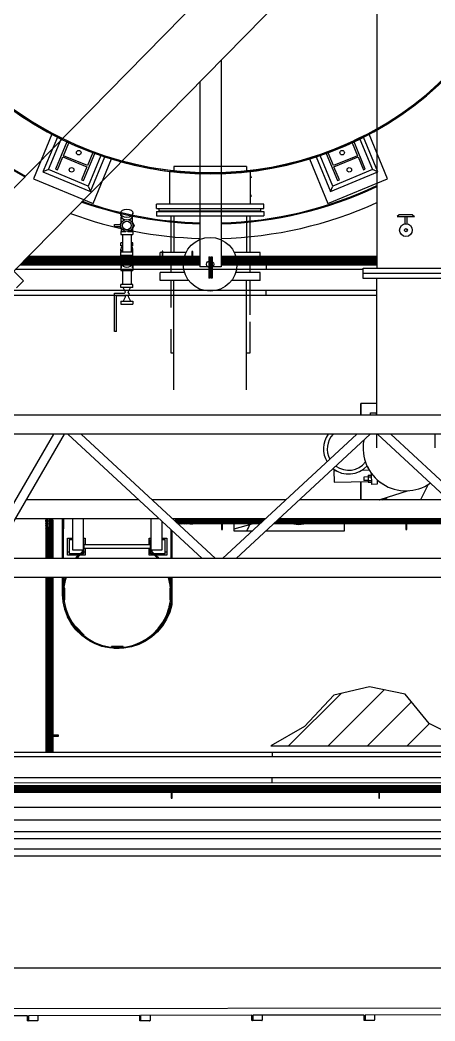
# Model space of a CAD drawing. Header units: metres. Extents: x 0 to 63075, y 0 to 44550.
# Drawn here: x 55919 to 56354, y 36321 to 37370 of the extents above; entities that cross this region are included whole.
import ezdxf

# ---------------------------------------------------------------- set-up
doc = ezdxf.new("R2010")
doc.units = ezdxf.units.M
doc.header["$LTSCALE"] = 75
for name, color, linetype in [('GSB', 7, 'Continuous'), ('ML6', 1, 'Continuous'), ('SL1', 8, 'Continuous')]:
    doc.layers.add(name, color=color, linetype=linetype)

# ---------------------------------------------------------------- blocks, each defined once
blk = doc.blocks.new('A$C6bae614f')
at = {"layer": 'SL1'}
h = blk.add_hatch(dxfattribs=at)
h.set_pattern_fill('_USER', color=256, scale=195, angle=44.99813, style=0, pattern_type=0)
h.set_pattern_definition([(44.99813, (326091.56, -18363.04), (-137.8813, 137.89033), [])])
h.paths.add_polyline_path([(388289.7, 18603.7), (389709.4, 18603.6), (389394.3, 18760.8), (389228.2, 18964.7), (388978.3, 19015.9), (388729.5, 18957.9), (388526.6, 18739.7)])
for p, q in [((389029.8, 24866), (389029.7, 21936.1)), ((388279.3, 24309.1), (386207.6, 22200.7)), ((388569.2, 24024.2), (386497.5, 21915.8)), ((387943.2, 23387.1), (387943.2, 21946.8)), ((387796.2, 23237.5), (387796.2, 21946.9)), ((386663.4, 22931), (386663.4, 22937)), ((386675.9, 22929.6), (386675.9, 22923.6)), ((389063.4, 22923.5), (389063.4, 22929.5)), ((389075.9, 22937), (389075.9, 22930.9)), ((386763.6, 22871.4), (386635.1, 22561.2)), ((386801.6, 22851.6), (386701.3, 22609.4)), ((389038, 22609.4), (388937.7, 22851.5)), ((389104.3, 22561.1), (388975.8, 22871.3)), ((386739.5, 22625.2), (386827.8, 22838.5)), ((386868.1, 22818.2), (386789.7, 22628.8)), ((386843.7, 22722.3), (386881.2, 22812.8)), ((386881.2, 22812.8), (386868.1, 22818.2)), ((388871.3, 22818.1), (388858.1, 22812.7)), ((388858.1, 22812.7), (388895.6, 22722.2)), ((388949.7, 22628.7), (388871.3, 22818.1)), ((388911.6, 22838.4), (388999.9, 22625.2)), ((386802.8, 22623.4), (386840.3, 22713.9)), ((386840.3, 22713.9), (387008, 22644.4)), ((387011.5, 22652.8), (386843.7, 22722.3)), ((386983.7, 22548.4), (387062.1, 22737.8)), ((387049, 22743.3), (387011.5, 22652.8)), ((387104.8, 22723.3), (387016.6, 22510.4)), ((387032.4, 22472.3), (387132.6, 22714)), ((387062.1, 22737.8), (387049, 22743.3)), ((388606.8, 22713.9), (388706.9, 22472.2)), ((388722.7, 22510.4), (388634.5, 22723.3)), ((388690.4, 22743.2), (388677.2, 22737.8)), ((388677.2, 22737.8), (388755.7, 22548.4)), ((388727.8, 22652.7), (388690.4, 22743.2)), ((388895.6, 22722.2), (388727.8, 22652.7)), ((388731.3, 22644.3), (388899.1, 22713.8)), ((388899.1, 22713.8), (388936.6, 22623.3)), ((387008, 22644.4), (386970.5, 22553.9)), ((387050.8, 22389), (387179.3, 22699.2)), ((387463.4, 22633.2), (387463.4, 22639.2)), ((387475.9, 22637), (387475.9, 22631)), ((387613.2, 22646.5), (387613.2, 22617.8)), ((388121.2, 22646.5), (387613.2, 22646.5)), ((388121.2, 22646.5), (388121.2, 22617.3)), ((388263.4, 22631), (388263.4, 22637)), ((388275.9, 22639.2), (388275.9, 22633.1)), ((388560.1, 22699.1), (388688.5, 22388.9)), ((388768.8, 22553.8), (388731.3, 22644.3)), ((386739.5, 22625.2), (386701.3, 22609.4)), ((386701.3, 22609.4), (387032.4, 22472.3)), ((387016.6, 22510.4), (386739.5, 22625.2)), ((386789.7, 22628.8), (386802.8, 22623.4)), ((387584.5, 22566.9), (387586.2, 22570.9)), ((387586.2, 22383.8), (387586.2, 22612.4)), ((387594.4, 22611.5), (387595.7, 22611.3)), ((387594.5, 22611.4), (387594.5, 22611.9)), ((387594.5, 22611.4), (387594.5, 22611.9)), ((387610.3, 22610.1), (387610.3, 22618.2)), ((387613.2, 22609.8), (387613.2, 22609.3)), ((388124.2, 22609.6), (388124.2, 22617.6)), ((388139.9, 22611.4), (388138.8, 22611.3)), ((388138.8, 22611.3), (388138.8, 22611.3)), ((388148.3, 22383.8), (388148.3, 22612.4)), ((388148.3, 22582.6), (388154.5, 22567.5)), ((388706.9, 22472.2), (389038, 22609.4)), ((388999.9, 22625.2), (388722.7, 22510.4)), ((388936.6, 22623.3), (388949.7, 22628.7)), ((389038, 22609.4), (388999.9, 22625.2)), ((386635.1, 22561.2), (387050.8, 22389)), ((386970.5, 22553.9), (386983.7, 22548.4)), ((387016.6, 22510.4), (387032.4, 22472.3)), ((388688.5, 22388.9), (389104.3, 22561.1)), ((388706.9, 22472.2), (388722.7, 22510.4)), ((388755.7, 22548.4), (388768.8, 22553.8)), ((387584.5, 22436.3), (387586.2, 22440.2)), ((388148.3, 22451.9), (388154.5, 22436.9)), ((388241.9, 22383.8), (387492.6, 22383.8)), ((387492.6, 22353.6), (387492.6, 22383.8)), ((387492.6, 22353.6), (388241.9, 22353.6)), ((387594.5, 22352.3), (387594.5, 22353.6)), ((387594.5, 22352.3), (387594.5, 22353.6)), ((387613.2, 22353.6), (387613.2, 22352.3)), ((388121.2, 22353.6), (388121.2, 22352.3)), ((388144.5, 22353.6), (388144.5, 22352.3)), ((388144.5, 22353.6), (388144.5, 22352.3)), ((388241.9, 22353.6), (388241.9, 22383.8)), ((387244.3, 22304.5), (387244.3, 22320.2)), ((387247.5, 22251.4), (387247.5, 22293.2)), ((387325.2, 22251.4), (387325.2, 22293.2)), ((387328.4, 22304.5), (387328.4, 22320.2)), ((387492.6, 22333.4), (388241.9, 22333.4)), ((387492.6, 22333.4), (387492.6, 22303.2)), ((387492.6, 22303.2), (388241.9, 22303.2)), ((388222.2, 22351.8), (387512.3, 22351.8)), ((387512.3, 22336.6), (387512.3, 22351.8)), ((387512.3, 22336.6), (388222.2, 22336.6)), ((387537, 22333.4), (387537, 22336.6)), ((388148.3, 22352.3), (387586.2, 22352.3)), ((387586.2, 22351.8), (387586.2, 22352.3)), ((387594.5, 22046.5), (387594.5, 22303.2)), ((387594.5, 22046.5), (387594.5, 22303.2)), ((387613.2, 22303.2), (387613.2, 22046.5)), ((388121.2, 22303.2), (388121.2, 22046.5)), ((388144.5, 22303.2), (388144.5, 22046.5)), ((388144.5, 22303.2), (388144.5, 22046.5)), ((388148.3, 22351.8), (388148.3, 22352.3)), ((388197.4, 22333.4), (388197.4, 22336.6)), ((388222.2, 22336.6), (388222.2, 22351.8)), ((388241.9, 22333.4), (388241.9, 22303.2)), ((389186, 22308.6), (389173, 22298.6)), ((389173, 22298.6), (389293, 22298.6)), ((389280, 22308.6), (389186, 22308.6)), ((389225.5, 22298.6), (389225.5, 22246.4)), ((389240.5, 22298.6), (389240.5, 22246.4)), ((389280, 22308.6), (389293, 22298.6)), ((386139.7, 22267.4), (386565.4, 21849.1)), ((387199.3, 22227.9), (387199.3, 22242.9)), ((387199.3, 22242.9), (387245, 22242.9)), ((387199.3, 22227.9), (387245, 22227.9)), ((387240.4, 22242.9), (387247.5, 22255.1)), ((387247.5, 22215.6), (387240.4, 22227.9)), ((387247.5, 22219.3), (387247.5, 22194.1)), ((387325.2, 22255.1), (387336.6, 22235.4)), ((387336.6, 22235.4), (387325.2, 22215.6)), ((387325.2, 22219.3), (387325.2, 22194.1)), ((387244.3, 22194.1), (387278.3, 22194.1)), ((387244.3, 22194.1), (387244.3, 22171.9)), ((387244.3, 22171.9), (387328.4, 22171.9)), ((387256.2, 22171.9), (387256.1, 22048.9)), ((387294.3, 22194.1), (387328.4, 22194.1)), ((387316.5, 22171.9), (387316.5, 22048.9)), ((387328.4, 22194.1), (387328.4, 22171.9)), ((387256.2, 22114.4), (387244.3, 22114.4)), ((387244.3, 22092.2), (387244.3, 22114.4)), ((387256.2, 22092.2), (387244.3, 22092.2)), ((387328.3, 22114.4), (387316.5, 22114.4)), ((387328.3, 22092.2), (387316.5, 22092.2)), ((387328.3, 22092.2), (387328.3, 22114.4)), ((387796.2, 22007.5), (386587.7, 22007.6)), ((387796.2, 22012.8), (386592.9, 22012.9)), ((386594.7, 22014.7), (387796.2, 22014.7)), ((387740.7, 22017.7), (386597.7, 22017.8)), ((387740.7, 22019.6), (386599.5, 22019.6)), ((387244.3, 22054.5), (387244.3, 22070.2)), ((387328.3, 22048.9), (387244.3, 22048.9)), ((387244.3, 22026.7), (387244.3, 22048.9)), ((387328.3, 22026.7), (387244.3, 22026.7)), ((387247.4, 21989.4), (387247.4, 22026.7)), ((387325.2, 22026.7), (387325.2, 21989.4)), ((387328.3, 22054.5), (387328.3, 22070.2)), ((387328.3, 22026.7), (387328.3, 22048.9)), ((387698.8, 22046.5), (387518.2, 22046.5)), ((387518.2, 22021.1), (387518.2, 22046.5)), ((387518.2, 22021.1), (387688.6, 22021.1)), ((387538.1, 22055.4), (387531.7, 22055.4)), ((387531.7, 22055.4), (387531.7, 22019.6)), ((387538.1, 22019.6), (387538.1, 22055.4)), ((387594.5, 21907.1), (387594.5, 22021.1)), ((387594.5, 21912), (387594.5, 22021.1)), ((387747, 22053.8), (387740.7, 22053.8)), ((387740.7, 22053.8), (387740.7, 22014.7)), ((387747, 22014.7), (387747, 22053.8)), ((387796.2, 22019.6), (387747, 22019.6)), ((387796.2, 22017.7), (387747, 22017.7)), ((387858.4, 22016.8), (387858.4, 21866.8)), ((387858.4, 22016.8), (387866.4, 22016.8)), ((387866.4, 22016.8), (387866.4, 21866.8)), ((387873, 22016.8), (387873, 21866.8)), ((387873, 22016.8), (387881, 22016.8)), ((387881, 22016.8), (387881, 21866.8)), ((389029.7, 22019.6), (387943.2, 22019.6)), ((389029.7, 22017.7), (387943.2, 22017.7)), ((387943.2, 22014.7), (389029.7, 22014.7)), ((389029.7, 22012.8), (387943.2, 22012.8)), ((389029.7, 22007.5), (387943.2, 22007.5)), ((388216.2, 22046.5), (388035.7, 22046.5)), ((388045.9, 22021.1), (388216.2, 22021.1)), ((388144.5, 22021.1), (388144.5, 21907.1)), ((388144.5, 22021.1), (388144.5, 21907.1)), ((388216.2, 22021.1), (388216.2, 22046.5)), ((386541.7, 21960.8), (387796.2, 21960.8)), ((387796.2, 21965.9), (386546.7, 21965.9)), ((387796.2, 21967.8), (386548.6, 21967.8)), ((387796.2, 21973), (386553.8, 21973.1)), ((387796.2, 21981), (386561.5, 21981)), ((387796.2, 21990.3), (386570.7, 21990.3)), ((387796.2, 21999.6), (386579.9, 21999.7)), ((387199.3, 21977.9), (387199.3, 21992.9)), ((387199.3, 21992.9), (387244.9, 21992.9)), ((387199.3, 21977.9), (387244.9, 21977.9)), ((387244.3, 21968.6), (387247.4, 21968.6)), ((387244.3, 21968.6), (387244.3, 21946.4)), ((387244.3, 21946.4), (387247.4, 21946.4)), ((387244.3, 21944.1), (387252.3, 21944.1)), ((387244.3, 21944.1), (387244.3, 21921.9)), ((387247.4, 21969.3), (387247.4, 21944.1)), ((387320.3, 21944.1), (387328.3, 21944.1)), ((387325.2, 21944.1), (387325.2, 21969.3)), ((387325.2, 21968.6), (387328.3, 21968.6)), ((387325.2, 21946.4), (387328.3, 21946.4)), ((387328.3, 21968.6), (387328.3, 21946.4)), ((387328.3, 21944.1), (387328.3, 21921.9)), ((387858.4, 21946.8), (387796.2, 21946.9)), ((387873, 21946.8), (387866.4, 21946.8)), ((387866.5, 21926.8), (387866.5, 21936.8)), ((387872.8, 21936.8), (387872.8, 21926.8)), ((387943.2, 21946.8), (387881, 21946.8)), ((389029.7, 21999.6), (387943.2, 21999.6)), ((389029.7, 21990.3), (387943.2, 21990.3)), ((389029.7, 21980.9), (387943.2, 21981)), ((389029.7, 21973), (387943.2, 21973)), ((389029.7, 21967.7), (387943.2, 21967.7)), ((389029.7, 21965.9), (387943.2, 21965.9)), ((387943.2, 21960.8), (388258.2, 21960.8)), ((388258.2, 21960.8), (388258.2, 21926.8)), ((388258.2, 21960.8), (389029.7, 21960.8)), ((388934.5, 21866), (388934.5, 21936.1)), ((388934.5, 21936.1), (389531.4, 21936.1)), ((387858.4, 21926.8), (386508.3, 21926.8)), ((387244.3, 21921.9), (387328.3, 21921.9)), ((387256.1, 21921.9), (387256.1, 21824.2)), ((387316.5, 21921.9), (387316.5, 21824.2)), ((387688.6, 21907.1), (387518, 21907.1)), ((387518, 21852.1), (387518, 21907.1)), ((387866.4, 21866.8), (387858.4, 21866.8)), ((387873, 21926.8), (387866.4, 21926.8)), ((387881, 21866.8), (387873, 21866.8)), ((388934.5, 21926.8), (387881, 21926.8)), ((388216.5, 21907.1), (388045.9, 21907.1)), ((388216.5, 21852), (388216.5, 21907.1)), ((389531.4, 21901), (388934.5, 21901)), ((389531.4, 21866), (388934.5, 21866)), ((389029.7, 20910.8), (389029.7, 21866)), ((386516.3, 21799.1), (386565.4, 21849.1)), ((387328.3, 21824.2), (387244.3, 21824.2)), ((387244.3, 21801.9), (387244.3, 21824.2)), ((387328.3, 21801.9), (387244.3, 21801.9)), ((387277.8, 21769.8), (387259.9, 21801.9)), ((387294.8, 21769.8), (387312.7, 21801.9)), ((387328.3, 21801.9), (387328.3, 21824.2)), ((387716.9, 21852.1), (387518, 21852.1)), ((387594.5, 21663.1), (387594.5, 21852.1)), ((387613.2, 21088.9), (387613.2, 21852.1)), ((388216.5, 21852), (388017.6, 21852.1)), ((388121.2, 21088.8), (388121.2, 21852)), ((388144.5, 21852), (388144.5, 21612.1)), ((388144.5, 21852), (388144.5, 21612.1)), ((389029.7, 21746.8), (386336.2, 21746.8)), ((389029.7, 21780.8), (386364.9, 21780.8)), ((387199.3, 21762.2), (387270.6, 21762.2)), ((387199.3, 21494.7), (387199.3, 21762.2)), ((387214.3, 21747.2), (387270.6, 21747.2)), ((387214.3, 21494.7), (387214.3, 21747.2)), ((387277.8, 21739.5), (387259.9, 21707.4)), ((387294.8, 21739.5), (387312.7, 21707.4)), ((388258.2, 21746.8), (388258.2, 21780.8)), ((387244.3, 21707.4), (387328.3, 21707.4)), ((387244.3, 21707.4), (387244.3, 21685.2)), ((387244.3, 21685.2), (387328.3, 21685.2)), ((387328.3, 21707.4), (387328.3, 21685.2)), ((388144.5, 21562.1), (388144.5, 21343.8)), ((388144.5, 21562.1), (388144.5, 21343.8)), ((387214.3, 21494.7), (387199.3, 21494.7)), ((387594.5, 21343.8), (387594.5, 21511.1)), ((387613.2, 21343.8), (387594.5, 21343.8)), ((388144.5, 21343.8), (388121.2, 21343.8)), ((388919.6, 20910.8), (388919.6, 20993.2)), ((388919.6, 20993.2), (388919.6, 20910.8)), ((389029.7, 20993.2), (388919.6, 20993.2)), ((389671, 20910.7), (386352.5, 20910.8)), ((388962.4, 20912.7), (388986.7, 20913.1)), ((388962.4, 20912.7), (388962.4, 20910.8)), ((388986.4, 20928.1), (389025.7, 20928.7)), ((388986.7, 20910.8), (388986.4, 20928.1)), ((389025.7, 20928.7), (389026, 20910.8)), ((389025.9, 20919.2), (389029.7, 20920.5)), ((386774.1, 20777.8), (386320.6, 19996.1)), ((386848, 20777.8), (386342.5, 19906.3)), ((389650.4, 20777.7), (386352.5, 20777.8)), ((387810.7, 19910.8), (386874.3, 20777.8)), ((387904.9, 19910.8), (386968.5, 20777.8)), ((388890.7, 20777.8), (387954.3, 19910.8)), ((388984.9, 20777.8), (388048.5, 19910.8)), ((389029.7, 20682.4), (389029.7, 20777.8)), ((389970.7, 19910.7), (389034.3, 20777.8)), ((389898.7, 20064.6), (389128.5, 20777.8)), ((389436.1, 20777.7), (389436.1, 20682.4)), ((388730.3, 20525.2), (388743.1, 20525.4)), ((388730.3, 20525.2), (388731.6, 20444.2)), ((388927.5, 20528.4), (388976.6, 20529.1)), ((388969.3, 20480.3), (388940.2, 20479.8)), ((388940.2, 20479.8), (388940.6, 20454.8)), ((388969.1, 20492.8), (388993.4, 20493.2)), ((388969.1, 20492.8), (388969.9, 20442.8)), ((388969.3, 20480.3), (388993.6, 20480.7)), ((388994.4, 20428.2), (388993.2, 20504.2)), ((388731.6, 20444.2), (388969.9, 20448)), ((388919.6, 20447.2), (388919.5, 20320.3)), ((388919.6, 20320.3), (388919.6, 20447.2)), ((388969.7, 20455.3), (388940.6, 20454.8)), ((388969.7, 20455.3), (388994, 20455.7)), ((388969.9, 20442.8), (388994.2, 20443.2)), ((389033.7, 20428.8), (388994.4, 20428.2)), ((389033.2, 20460.2), (389033.7, 20428.8)), ((389037.6, 20456.4), (389033.3, 20456.3)), ((389388.6, 20427.4), (389335.7, 20320.3)), ((389405.7, 20433.9), (389392.1, 20429.5)), ((389249.4, 20384), (389052.1, 20321.1)), ((387368.4, 20320.3), (386582.7, 20320.3)), ((388396.6, 20320.3), (387462.6, 20320.3)), ((389528.4, 20320.2), (388490.8, 20320.3)), ((389080.9, 20320.3), (389077, 20322.3)), ((387512.1, 20187.3), (386505.5, 20187.3)), ((386721.7, 20177.3), (386723.6, 20186.7)), ((386721.7, 20174.8), (386723.6, 20183.9)), ((386721.7, 20174.8), (386721.7, 20177.3)), ((386721.7, 20167.4), (386723.6, 20175.8)), ((386721.7, 20174.8), (386721.7, 20167.4)), ((386721.7, 20167.4), (386721.7, 20155.5)), ((386721.7, 20155.5), (386723.6, 20162.8)), ((386721.7, 20155.5), (386721.7, 20139.7)), ((386721.7, 20139.7), (386723.6, 20145.5)), ((386721.7, 20139.7), (386721.7, 20077.3)), ((386721.7, 20120.7), (386723.6, 20124.8)), ((386723.6, 20183.9), (386725.9, 20187.3)), ((386723.6, 20186.7), (386724, 20187.3)), ((386723.6, 20183.9), (386723.6, 20186.7)), ((386723.6, 20183.9), (386723.6, 20175.8)), ((386723.6, 20175.8), (386728.8, 20183)), ((386723.6, 20175.8), (386723.6, 20162.8)), ((386723.6, 20162.8), (386728.8, 20169)), ((386723.6, 20162.8), (386723.6, 20145.5)), ((386723.6, 20145.5), (386728.8, 20150.4)), ((386723.6, 20145.5), (386723.6, 20077.3)), ((386723.6, 20124.8), (386728.8, 20128.2)), ((386728.8, 20187.3), (386728.8, 20183)), ((386728.8, 20183), (386736.1, 20187.3)), ((386728.8, 20183), (386728.8, 20169)), ((386728.8, 20169), (386736.8, 20173.1)), ((386728.8, 20169), (386728.8, 20150.4)), ((386728.8, 20150.4), (386736.8, 20153.7)), ((386728.8, 20150.4), (386728.8, 20128.2)), ((386728.8, 20128.2), (386736.8, 20130.5)), ((386728.8, 20128.2), (386728.8, 20077.3)), ((386736.8, 20173.1), (386736.8, 20187.3)), ((386736.8, 20173.1), (386746.1, 20174.6)), ((386736.8, 20153.7), (386736.8, 20173.1)), ((386736.8, 20153.7), (386746.1, 20154.9)), ((386736.8, 20130.5), (386736.8, 20153.7)), ((386736.8, 20130.5), (386746.1, 20131.3)), ((386736.8, 20130.5), (386736.8, 20077.3)), ((386746.1, 20187.3), (386746.1, 20174.6)), ((386746.1, 20174.6), (386746.1, 20154.9)), ((386746.1, 20174.6), (386755.4, 20173.1)), ((386746.1, 20154.9), (386755.4, 20153.7)), ((386746.1, 20154.9), (386746.1, 20131.3)), ((386746.1, 20131.3), (386755.4, 20130.5)), ((386746.1, 20131.3), (386746.1, 20077.3)), ((386755.4, 20187.3), (386755.4, 20173.1)), ((386755.4, 20173.1), (386763.4, 20169)), ((386755.4, 20173.1), (386755.4, 20153.7)), ((386755.4, 20153.7), (386763.4, 20150.4)), ((386755.4, 20153.7), (386755.4, 20130.5)), ((386755.4, 20130.5), (386755.4, 20077.3)), ((386755.4, 20130.5), (386763.4, 20128.2)), ((386756.1, 20187.3), (386763.4, 20183)), ((386763.4, 20187.3), (386763.4, 20183)), ((386763.4, 20183), (386768.6, 20175.8)), ((386763.4, 20183), (386763.4, 20169)), ((386763.4, 20169), (386763.4, 20150.4)), ((386763.4, 20169), (386768.6, 20162.8)), ((386763.4, 20150.4), (386768.6, 20145.5)), ((386763.4, 20150.4), (386763.4, 20077.3)), ((386763.4, 20128.2), (386768.6, 20124.8)), ((386766.3, 20187.3), (386768.6, 20183.9)), ((386768.2, 20187.3), (386768.6, 20186.7)), ((386768.6, 20183.9), (386768.6, 20186.7)), ((386768.6, 20186.7), (386770.5, 20177.3)), ((386768.6, 20183.9), (386770.5, 20174.8)), ((386768.6, 20183.9), (386768.6, 20175.8)), ((386768.6, 20175.8), (386770.5, 20167.4)), ((386768.6, 20175.8), (386768.6, 20162.8)), ((386768.6, 20162.8), (386768.6, 20145.5)), ((386768.6, 20162.8), (386770.5, 20155.5)), ((386768.6, 20145.5), (386768.6, 20077.3)), ((386768.6, 20145.5), (386770.5, 20139.7)), ((386768.6, 20124.8), (386770.5, 20120.7)), ((386770.5, 20174.8), (386770.5, 20177.3)), ((386770.5, 20174.8), (386770.5, 20167.4)), ((386770.5, 20167.4), (386770.5, 20155.5)), ((386770.5, 20155.5), (386770.5, 20139.7)), ((386770.5, 20139.7), (386770.5, 20077.3)), ((386838.4, 20118.9), (386838.4, 20187.3)), ((386844.7, 20173.1), (386838.4, 20173.1)), ((386838.4, 20146.7), (386844.7, 20146.7)), ((386844.7, 20135.6), (386838.4, 20135.6)), ((386838.4, 20118.9), (386838.4, 20118.9)), ((386844.7, 20118.8), (386838.4, 20118.8)), ((386838.4, 19910.8), (386838.4, 20118.8)), ((386844.7, 20187.3), (386844.7, 20118.9)), ((386844.7, 20118.9), (386844.7, 20118.9)), ((386844.7, 19910.8), (386844.7, 20118.8)), ((386908.6, 19968.8), (386908.6, 20187.3)), ((386984.8, 19968.8), (386984.8, 20187.3)), ((387454.3, 20187.3), (387454.3, 19968.8)), ((387530.5, 20170.2), (387530.5, 19968.8)), ((388252.9, 20187.3), (387606.3, 20187.3)), ((387625, 20186.6), (387623.1, 20177.3)), ((387626.2, 20177.3), (387623.1, 20177.3)), ((387623.1, 20177.3), (387624.5, 20170.4)), ((387625.4, 20187.3), (387625, 20186.6)), ((387628, 20186.6), (387625, 20186.6)), ((387628, 20186.6), (387626.2, 20177.3)), ((387626.2, 20177.3), (387628, 20168)), ((387650.3, 20177.3), (387626.2, 20177.3)), ((387628, 20168), (387627.1, 20168)), ((387628.5, 20187.3), (387628, 20186.6)), ((387628, 20186.6), (387637.1, 20186.6)), ((387637.1, 20168), (387628, 20168)), ((387628, 20168), (387629.4, 20165.9)), ((387637.1, 20186.6), (387635.4, 20177.3)), ((387635.4, 20177.3), (387637.1, 20168)), ((387674.4, 20160), (387635.7, 20160)), ((387637.5, 20187.3), (387637.1, 20186.6)), ((387637.1, 20186.6), (387671.1, 20186.6)), ((387637.1, 20168), (387641.9, 20160)), ((387671.1, 20168), (387637.1, 20168)), ((387662, 20154.8), (387641.4, 20154.8)), ((387641.6, 20154.6), (387650, 20152.9)), ((387641.9, 20160), (387649, 20154.8)), ((387642.3, 20153.9), (387647.5, 20152.9)), ((387650, 20152.9), (387647.5, 20152.9)), ((387649, 20154.8), (387657.4, 20152.9)), ((387657.4, 20152.9), (387650, 20152.9)), ((387651.7, 20186.6), (387650.3, 20177.3)), ((387669.9, 20177.3), (387650.3, 20177.3)), ((387650.3, 20177.3), (387651.7, 20168)), ((387652.1, 20187.3), (387651.7, 20186.6)), ((387651.7, 20168), (387655.8, 20160)), ((387655.8, 20160), (387662, 20154.8)), ((387669.3, 20152.9), (387657.4, 20152.9)), ((387679.3, 20154.8), (387662, 20154.8)), ((387662, 20154.8), (387669.3, 20152.9)), ((387725.3, 20152.9), (387669.3, 20152.9)), ((387671.1, 20186.6), (387669.9, 20177.3)), ((387669.9, 20177.3), (387671.1, 20168)), ((387719.8, 20177.3), (387669.9, 20177.3)), ((387671.4, 20187.3), (387671.1, 20186.6)), ((387671.1, 20186.6), (387694.3, 20186.6)), ((387671.1, 20168), (387674.4, 20160)), ((387694.3, 20168), (387671.1, 20168)), ((387674.4, 20160), (387679.3, 20154.8)), ((387696.6, 20160), (387674.4, 20160)), ((387679.3, 20154.8), (387685.2, 20152.9)), ((387723.2, 20154.8), (387679.3, 20154.8)), ((387694.3, 20186.6), (387693.5, 20177.3)), ((387693.5, 20177.3), (387694.3, 20168)), ((387694.5, 20187.3), (387694.3, 20186.6)), ((387694.3, 20186.6), (387720.2, 20186.6)), ((387720.2, 20168), (387694.3, 20168)), ((387694.3, 20168), (387696.6, 20160)), ((387696.6, 20160), (387700.1, 20154.8)), ((387721.4, 20160), (387696.6, 20160)), ((387700.1, 20154.8), (387704.1, 20152.9)), ((387720.2, 20186.6), (387719.8, 20177.3)), ((387719.8, 20177.3), (387720.2, 20168)), ((387719.8, 20177.3), (387747.5, 20177.3)), ((387720.3, 20187.3), (387720.2, 20186.6)), ((387720.2, 20186.6), (387747.5, 20186.6)), ((387720.2, 20168), (387747.5, 20168)), ((387720.2, 20168), (387721.4, 20160)), ((387721.4, 20160), (387747.5, 20160)), ((387721.4, 20160), (387723.2, 20154.8)), ((387723.2, 20154.8), (387747.5, 20154.8)), ((387723.2, 20154.8), (387725.3, 20152.9)), ((387725.3, 20152.9), (387747.5, 20152.9)), ((387747.5, 20187.3), (387747.5, 20186.6)), ((388252.2, 20186.6), (387747.5, 20186.6)), ((387747.5, 20186.6), (387747.5, 20177.3)), ((387747.5, 20177.3), (387747.5, 20168)), ((388242.1, 20177.3), (387747.5, 20177.3)), ((388232, 20167.9), (387747.5, 20168)), ((387747.5, 20168), (387747.5, 20160)), ((387747.5, 20160), (387747.5, 20154.8)), ((388223.5, 20160), (387747.5, 20160)), ((387747.5, 20154.8), (387747.5, 20152.9)), ((388217.8, 20154.7), (387747.5, 20154.8)), ((388215.8, 20152.9), (387747.5, 20152.9)), ((387947.5, 20152.9), (387947.5, 20113.8)), ((387953.9, 20113.8), (387953.9, 20152.9)), ((388036.1, 20118.5), (388161.4, 20152.9)), ((388036.1, 20101.8), (388036.1, 20152.9)), ((389709.2, 20152.8), (388310, 20152.9)), ((389707.2, 20154.7), (388312, 20154.7)), ((389701.5, 20160), (388317.7, 20160)), ((389692.9, 20167.9), (388326.2, 20167.9)), ((389682.9, 20177.2), (388336.3, 20177.3)), ((389672.8, 20186.6), (388346.4, 20186.6)), ((389672.1, 20187.2), (388347.1, 20187.3)), ((388803.1, 20152.9), (388803.1, 20101.8)), ((389233, 20152.9), (389233, 20113.8)), ((389239.3, 20113.8), (389239.3, 20152.9)), ((386721.7, 20099.6), (386723.6, 20101.7)), ((386721.7, 20077.3), (386721.7, 19910.8)), ((386721.7, 20077.3), (386723.6, 20077.3)), ((386723.6, 20077.3), (386723.5, 19910.8)), ((386723.6, 20101.7), (386728.8, 20103.4)), ((386723.6, 20077.3), (386736.8, 20077.3)), ((386728.8, 20103.4), (386736.8, 20104.6)), ((386728.8, 20077.3), (386728.8, 19910.8)), ((386736.8, 20104.6), (386746.1, 20105)), ((386736.8, 20077.3), (386736.8, 19910.8)), ((386736.8, 20077.3), (386755.4, 20077.3)), ((386746.1, 20105), (386755.4, 20104.6)), ((386746.1, 20077.3), (386746.1, 19910.8)), ((386755.4, 20104.6), (386763.4, 20103.4)), ((386755.4, 20077.3), (386755.4, 19910.8)), ((386755.4, 20077.3), (386763.4, 20077.3)), ((386763.4, 20077.3), (386763.3, 19910.8)), ((386763.4, 20103.4), (386768.6, 20101.7)), ((386763.4, 20077.3), (386768.6, 20077.3)), ((386768.6, 20101.7), (386770.5, 20099.6)), ((386768.6, 20077.3), (386770.5, 20077.3)), ((386768.6, 20077.3), (386768.6, 19910.8)), ((386770.5, 20077.3), (386770.5, 19910.8)), ((386872.8, 19933.8), (386872.8, 20053.8)), ((386872.8, 20053.8), (386908.6, 20053.8)), ((386984.8, 20053.8), (386994.8, 20053.8)), ((386994.8, 20053.8), (386994.8, 20006.5)), ((387442.3, 20006.5), (387442.3, 20053.8)), ((387442.3, 20053.8), (387454.3, 20053.8)), ((387530.5, 20053.8), (387564.3, 20053.8)), ((387564.3, 20053.8), (387564.3, 19933.8)), ((387594.4, 19910.8), (387594.4, 20111.1)), ((387600.7, 20105.3), (387600.7, 19910.8)), ((387947.5, 20113.8), (387953.9, 20113.8)), ((388160.6, 20101.8), (388036.1, 20101.8)), ((388803.1, 20101.8), (388254.8, 20101.8)), ((389233, 20113.8), (389239.3, 20113.8)), ((386882.8, 20043.8), (386908.6, 20043.8)), ((386882.8, 20043.8), (386882.8, 19943.8)), ((386984.8, 20043.8), (386984.8, 19943.8)), ((386984.8, 20043.8), (386984.8, 20043.8)), ((386987.8, 19981.1), (386987.8, 20006.5)), ((387451.3, 20006.5), (386987.8, 20006.5)), ((387451.3, 19981.1), (386987.8, 19981.1)), ((386994.8, 19981.1), (386994.8, 19933.8)), ((387442.3, 19933.8), (387442.3, 19981.1)), ((387451.3, 20006.5), (387451.3, 19981.1)), ((387452.3, 20043.8), (387454.3, 20043.8)), ((387452.3, 19943.8), (387452.3, 20043.8)), ((387530.5, 20043.8), (387554.3, 20043.8)), ((387554.3, 19943.8), (387554.3, 20043.8)), ((390046.1, 19910.7), (386352.5, 19910.8)), ((386882.8, 19955.8), (386872.8, 19955.8)), ((386949.4, 19933.8), (386872.8, 19933.8)), ((386960.1, 19943.8), (386882.8, 19943.8)), ((386984.8, 19968.8), (386908.6, 19968.8)), ((386928.8, 19910.8), (386942.4, 19927.3)), ((386947, 19922.9), (386936.9, 19910.8)), ((386942.4, 19927.3), (386977.6, 19960.2)), ((386981.6, 19955.3), (386947, 19922.9)), ((386994.8, 19933.8), (386958.6, 19933.8)), ((386984.8, 19943.8), (386969.3, 19943.8)), ((386975.3, 19968.8), (386975.3, 19958.1)), ((386975.3, 19949.5), (386975.3, 19943.8)), ((386978.3, 19960.8), (386977.6, 19960.2)), ((386978.3, 19960.8), (386978.3, 19968.8)), ((386984.6, 19957.8), (386981.6, 19955.3)), ((386984.6, 19957.8), (386984.6, 19968.8)), ((386994.8, 19955.8), (386984.8, 19955.8)), ((387452.3, 19955.8), (387442.3, 19955.8)), ((387480, 19933.8), (387442.3, 19933.8)), ((387469.5, 19943.8), (387452.3, 19943.8)), ((387530.5, 19968.8), (387454.3, 19968.8)), ((387454.3, 19957.8), (387454.3, 19968.8)), ((387457.4, 19955.3), (387454.3, 19957.8)), ((387496.6, 19918), (387457.4, 19955.3)), ((387460.6, 19968.8), (387460.6, 19960.8)), ((387461.4, 19960.2), (387460.6, 19960.8)), ((387461.4, 19960.2), (387501.2, 19922.2)), ((387461.9, 19959.7), (387461.9, 19968.8)), ((387461.9, 19943.8), (387461.9, 19951)), ((387554.3, 19943.8), (387478.6, 19943.8)), ((387564.3, 19933.8), (387489.1, 19933.8)), ((387502.2, 19910.8), (387496.6, 19918)), ((387501.2, 19922.2), (387510.2, 19910.8)), ((387564.3, 19955.8), (387554.3, 19955.8)), ((390242, 19777.7), (386352.5, 19777.8)), ((386721.7, 19777.8), (386721.6, 18560.8)), ((386723.5, 19777.8), (386723.5, 18560.8)), ((386728.8, 19777.8), (386728.8, 18560.8)), ((386736.7, 19777.8), (386736.7, 18560.8)), ((386746.1, 19777.8), (386746, 18560.8)), ((386755.4, 19777.8), (386755.4, 18560.8)), ((386763.3, 19777.8), (386763.3, 18560.8)), ((386768.6, 19777.8), (386768.6, 18560.8)), ((386770.5, 19777.8), (386770.4, 18560.8)), ((386838.3, 19663.6), (386838.3, 19777.8)), ((386844.6, 19663.8), (386844.6, 19777.8)), ((386850.4, 19760.2), (386856.1, 19777.8)), ((386862.7, 19777.8), (386856.5, 19758.6)), ((387589.4, 19725.7), (387577, 19777.8)), ((387583.5, 19777.8), (387594.3, 19732.1)), ((387594.3, 19663.8), (387594.3, 19777.8)), ((387600.6, 19777.8), (387600.6, 19663.8)), ((386844.6, 19730.2), (386850.4, 19760.2)), ((386847.6, 19712.1), (386844.6, 19665)), ((386856.5, 19758.6), (386847.6, 19712.1)), ((386847.9, 19703.8), (386847.9, 19623.8)), ((386854.2, 19703.8), (386847.9, 19703.8)), ((386854.2, 19623.8), (386854.2, 19703.8)), ((387585.2, 19703.8), (387585.1, 19623.8)), ((387591.5, 19703.8), (387585.2, 19703.8)), ((387591.4, 19703.8), (387589.4, 19725.7)), ((387591.4, 19623.8), (387591.5, 19703.8)), ((387594.3, 19671.9), (387591.5, 19703.1)), ((386838.3, 19664.8), (386838.3, 19665)), ((386838.3, 19663.8), (386838.3, 19664.8)), ((386842.2, 19609.6), (386838.3, 19663.8)), ((386838.3, 19662.8), (386838.3, 19663.8)), ((386838.4, 19662.8), (386838.3, 19663.6)), ((386840.7, 19630.2), (386838.3, 19662.8)), ((386838.8, 19657.2), (386838.4, 19662.8)), ((386844.6, 19663.8), (386848.5, 19610.5)), ((386845.1, 19657.7), (386849, 19610.4)), ((387590.5, 19610.5), (387594.3, 19663.8)), ((387592.3, 19635.5), (387594.3, 19671.9)), ((387600.6, 19663.8), (387596.8, 19609.6)), ((387600.6, 19663.8), (387600.6, 19588.5)), ((386853.8, 19556.5), (386842.2, 19609.6)), ((386842.3, 19608.8), (386842.3, 19609.2)), ((386849.7, 19575.3), (386842.3, 19608.8)), ((386847.9, 19623.8), (386854.2, 19623.8)), ((386848.5, 19610.5), (386859.8, 19558.2)), ((386849, 19610.4), (386860.6, 19559.1)), ((386860.6, 19559.1), (386879.1, 19509.9)), ((387562.6, 19513.9), (387580.4, 19563.8)), ((387579.2, 19558.2), (387590.5, 19610.5)), ((387582.4, 19573.1), (387590.9, 19615.5)), ((387585.1, 19623.8), (387591.4, 19623.8)), ((387596.8, 19609.6), (387585.2, 19556.4)), ((387600.3, 19586.8), (387585.4, 19535.5)), ((387585.9, 19559.9), (387594.1, 19588.2)), ((387586.8, 19563.2), (387586.4, 19562.1)), ((387588.5, 19571.8), (387586.8, 19563.2)), ((387594.1, 19588.2), (387594.3, 19589.1)), ((387594.3, 19589.1), (387594.3, 19598.4)), ((387600.6, 19588.5), (387600.3, 19586.8)), ((386872.8, 19505.5), (386853.8, 19556.5)), ((386853.9, 19555.8), (386853.9, 19556.2)), ((386866.8, 19521.5), (386853.9, 19555.8)), ((386859.8, 19558.2), (386878.5, 19508.1)), ((386898.8, 19457.8), (386872.8, 19505.5)), ((386873, 19505.1), (386872.9, 19505.3)), ((386892.7, 19468.9), (386873, 19505.1)), ((386878.5, 19508.1), (386904.1, 19461.2)), ((386879.1, 19509.9), (386904.3, 19463.8)), ((387534.8, 19461.2), (387560.5, 19508.1)), ((387537.4, 19466.1), (387562.6, 19513.9)), ((387566.2, 19505.5), (387540.1, 19457.7)), ((387554, 19483.2), (387558.1, 19489.6)), ((387558.1, 19489.6), (387560.4, 19494.8)), ((387560.5, 19508.1), (387579.2, 19558.2)), ((387585.4, 19535.5), (387563.6, 19486.7)), ((387585.2, 19556.4), (387566.2, 19505.5)), ((387571.5, 19519.7), (387579.5, 19537.6)), ((387579.5, 19537.6), (387584.1, 19553.5)), ((386931.4, 19414.2), (386898.8, 19457.8)), ((386899, 19457.5), (386898.9, 19457.7)), ((386931.5, 19414.2), (386899, 19457.5)), ((386904.1, 19461.2), (386936.2, 19418.4)), ((386904.3, 19463.8), (386929.3, 19430.1)), ((386932.7, 19433.4), (386928.2, 19429)), ((386928.3, 19429), (386984.6, 19372.6)), ((386989.3, 19376.9), (386932.7, 19433.4)), ((386972.5, 19384.1), (386935.6, 19421.6)), ((386935.6, 19421.6), (386935.6, 19421.6)), ((387467.8, 19383.7), (387505.6, 19422.4)), ((387535.3, 19441.4), (387500.9, 19400.4)), ((387502.8, 19418.3), (387534.8, 19461.2)), ((387505.6, 19422.4), (387537.4, 19466.1)), ((387540.1, 19457.7), (387507.5, 19414.2)), ((387563.6, 19486.7), (387535.3, 19441.4)), ((386969.9, 19375.8), (386931.4, 19414.2)), ((386969.8, 19375.8), (386931.5, 19414.2)), ((386936.2, 19418.4), (386974, 19380.5)), ((386969.9, 19375.8), (386969.8, 19375.8)), ((387013.4, 19343.2), (386969.9, 19375.8)), ((386972.5, 19384.1), (386975.2, 19382)), ((387013.2, 19343.3), (386973.4, 19373.2)), ((386974, 19380.5), (387016.8, 19348.5)), ((386984.8, 19372.4), (386989.3, 19376.9)), ((386986.1, 19373.7), (387014.2, 19352)), ((387014.2, 19352), (387060, 19326.1)), ((387377.6, 19324.4), (387424.8, 19350.8)), ((387461.2, 19364.6), (387416.9, 19334.6)), ((387422.1, 19348.5), (387465, 19380.5)), ((387424.8, 19350.8), (387467.8, 19383.7)), ((387469.1, 19375.8), (387425.5, 19343.2)), ((387500.9, 19400.4), (387461.2, 19364.6)), ((387465, 19380.5), (387502.8, 19418.3)), ((387507.5, 19414.2), (387469.1, 19375.8)), ((387013.3, 19343.3), (387013.2, 19343.3)), ((387061.1, 19317.1), (387013.4, 19343.2)), ((387016.8, 19348.5), (387063.8, 19322.9)), ((387060.7, 19317.3), (387027.8, 19335.3)), ((387060, 19326.1), (387108.9, 19306.7)), ((387061, 19317.2), (387060.7, 19317.3)), ((387112.1, 19298.1), (387061.1, 19317.1)), ((387063.8, 19322.9), (387113.9, 19304.2)), ((387111.5, 19298.3), (387080.4, 19309.9)), ((387108.9, 19306.7), (387160, 19294.3)), ((387111.8, 19298.2), (387111.5, 19298.3)), ((387165.2, 19286.6), (387112.1, 19298.1)), ((387113.9, 19304.2), (387166.1, 19292.8)), ((387164.4, 19286.7), (387134.2, 19293.3)), ((387160, 19294.3), (387179.7, 19292.4)), ((387164.8, 19286.6), (387164.4, 19286.7)), ((387219.5, 19282.7), (387165.2, 19286.6)), ((387166.1, 19292.8), (387219.5, 19289)), ((387259.7, 19298), (387179.7, 19298)), ((387179.7, 19298), (387179.7, 19291.8)), ((387181, 19291.7), (387258, 19291.7)), ((387186.1, 19291.7), (387199.2, 19290.4)), ((387199.5, 19284.1), (387189, 19284.9)), ((387212.1, 19282.8), (387198.6, 19284.2)), ((387215.5, 19283), (387212.1, 19282.8)), ((387218.5, 19282.7), (387214.9, 19282.9)), ((387215.6, 19289.2), (387232.9, 19289.9)), ((387219.5, 19282.7), (387218.5, 19282.7)), ((387219.5, 19289), (387272.8, 19292.8)), ((387273.7, 19286.6), (387219.5, 19282.7)), ((387220.5, 19282.7), (387219.5, 19282.7)), ((387231.1, 19283.5), (387220.5, 19282.7)), ((387232.6, 19289.9), (387255.7, 19291.7)), ((387265.5, 19284.9), (387233.3, 19283.7)), ((387259.7, 19291.9), (387259.7, 19298)), ((387259.7, 19292), (387274.4, 19293.2)), ((387318.1, 19294.4), (387265.5, 19284.9)), ((387272.8, 19292.8), (387325.1, 19304.2)), ((387326.9, 19298.1), (387273.7, 19286.6)), ((387274.4, 19293.2), (387327.1, 19305.1)), ((387368.9, 19311.1), (387318.1, 19294.4)), ((387325.1, 19304.2), (387375.2, 19322.8)), ((387377.8, 19317.1), (387326.9, 19298.1)), ((387327.1, 19305.1), (387377.6, 19324.4)), ((387416.9, 19334.6), (387368.9, 19311.1)), ((387375.2, 19322.8), (387422.1, 19348.5)), ((387425.5, 19343.2), (387377.8, 19317.1)), ((386809.6, 18678.4), (386770.4, 18678.4)), ((386770.4, 18672.1), (386809.6, 18672.1)), ((386809.6, 18672.1), (386809.6, 18678.4)), ((390931.5, 18526.7), (385807.5, 18526.9)), ((386336, 18560.8), (388300.2, 18560.8)), ((388300.2, 18560.8), (388300.2, 18526.8)), ((388300.2, 18560.8), (390941.5, 18560.7)), ((390931.5, 18380.7), (385807.5, 18380.9)), ((388300.2, 18346.8), (388300.2, 18380.8)), ((385797.5, 18346.9), (390941.5, 18346.7)), ((385947.5, 18326.8), (390751.8, 18326.6)), ((390751.8, 18324.7), (385947.5, 18324.9)), ((390751.8, 18319.5), (385947.5, 18319.6)), ((390740.7, 18311.5), (385947.5, 18311.7)), ((390740.7, 18302.2), (385947.5, 18302.4)), ((390743.9, 18292.9), (385947.5, 18293)), ((390743.5, 18284.9), (385947.5, 18285.1)), ((390741.6, 18279.7), (385947.5, 18279.8)), ((390741.2, 18277.8), (385947.5, 18278)), ((387595.5, 18277.9), (387595.5, 18238.8)), ((387595.5, 18238.8), (387601.9, 18238.8)), ((387601.9, 18238.8), (387601.9, 18277.9)), ((389043.5, 18277.9), (389043.5, 18238.8)), ((389043.5, 18238.8), (389049.9, 18238.8)), ((389049.9, 18238.8), (389049.9, 18277.9)), ((385989.2, 18175.3), (390751.8, 18175.2)), ((385989.2, 18086.4), (390751.8, 18086.3)), ((386018.8, 18005), (390751.8, 18004.8)), ((386018.8, 17956.7), (390751.8, 17956.6)), ((385719.5, 17885), (390722.5, 17884.8)), ((385719.5, 17836.7), (390722.5, 17836.6)), ((369163.2, 17054.4), (392169.5, 17053.7)), ((392425.6, 16778.6), (384985.1, 16766.1)), ((386592.7, 16720.5), (385816, 16719.2)), ((386592.8, 16683.7), (386592.7, 16720.5)), ((387375.8, 16721.8), (386599.1, 16720.5)), ((386599.1, 16720.5), (386599.1, 16686.9)), ((386665, 16720.6), (386665, 16686.8)), ((387375.9, 16685), (387375.8, 16721.8)), ((388158.8, 16723.2), (387382.1, 16721.9)), ((387382.1, 16721.9), (387382.2, 16688.2)), ((387448, 16722), (387448.1, 16688.1)), ((388158.9, 16686.3), (388158.8, 16723.2)), ((388941.9, 16724.5), (388165.2, 16723.2)), ((388165.2, 16723.2), (388165.2, 16689.5)), ((388231.1, 16723.3), (388231.1, 16689.4)), ((388941.9, 16687.6), (388941.9, 16724.5)), ((389724.9, 16725.8), (388948.2, 16724.5)), ((388948.2, 16724.5), (388948.3, 16690.8)), ((389014.1, 16724.6), (389014.2, 16690.8)), ((386596, 16683.7), (386592.8, 16683.7)), ((386658.7, 16683.6), (386592.8, 16683.7)), ((386661.9, 16683.6), (386658.7, 16683.6)), ((387379, 16685), (387375.9, 16685)), ((387441.8, 16684.9), (387375.9, 16685)), ((387444.9, 16684.9), (387441.8, 16684.9)), ((388162.1, 16686.3), (388158.9, 16686.3)), ((388224.8, 16686.3), (388158.9, 16686.3)), ((388228, 16686.3), (388224.8, 16686.3)), ((389007.8, 16687.6), (388941.9, 16687.6)), ((388945.1, 16687.6), (388941.9, 16687.6)), ((389011, 16687.6), (389007.8, 16687.6))]:
    blk.add_line(p, q, dxfattribs=at)
blk.add_lwpolyline([(388289.7, 18603.7), (389709.4, 18603.6), (389394.3, 18760.8), (389228.2, 18964.7), (388978.3, 19015.9), (388729.5, 18957.9), (388526.6, 18739.7)], close=True, dxfattribs=at)
for centre, radius in [((386950.8, 22743.4), 15.9), ((388788.6, 22743.3), 15.9), ((386901, 22623.3), 15.9), ((388838.3, 22623.2), 15.9), ((387286.3, 22235.4), 42), ((387286.3, 22235.4), 30.2), ((389233, 22202.6), 44.4), ((389233, 22202.6), 10.7), ((387867.2, 21964.1), 187.5), ((387867.2, 21964.1), 25)]:
    blk.add_circle(centre, radius, dxfattribs=at)
for centre, radius, start, end in [((387869.8, 24953.8), 2358, 142.46437, 37.53188), ((387869.8, 24953.8), 2350, 142.31437, 37.68188), ((387869.8, 24953.8), 2708, 182.1272, 241.45012), ((387869.8, 24953.8), 2701.6, 182.13221, 241.4886), ((387869.8, 24953.8), 2358, 182.4434, 243.89593), ((387869.8, 24953.8), 2350, 182.45173, 243.9608), ((387869.8, 24947.8), 2350, 239.11438, 239.46884), ((387869.8, 24947.8), 2350, 300.52741, 300.88188), ((387869.8, 24953.8), 2350, 271.79044, 299.5792), ((387869.8, 24953.8), 2358, 271.78435, 299.46892), ((387869.8, 24953.8), 2358, 254.70444, 268.2119), ((387869.8, 24953.8), 2350, 254.81352, 268.20582), ((387869.8, 24947.8), 2350, 260.04326, 260.35254), ((387869.8, 24947.8), 2350, 279.64371, 279.95299), ((387830.3, 24644), 2046.1, 263.14839, 263.38139), ((387727.4, 23650.5), 1038.9, 263.53119, 263.69305), ((387869.8, 24953.8), 2701.6, 271.55709, 295.42761), ((387869.8, 24953.8), 2708, 271.55343, 295.36375), ((387869.8, 24953.8), 2708, 250.64253, 268.44283), ((387869.8, 24953.8), 2701.6, 250.70574, 268.43917), ((387869.8, 24953.8), 2810, 271.49696, 294.38167), ((387869.8, 24953.8), 2810, 249.67035, 268.49929), ((387286.3, 21985.4), 42, 157.58689, 22.40935), ((387286.3, 21754.7), 17.4, 119.21054, 154.42551), ((387286.3, 21754.7), 17.4, 205.57074, 240.78571), ((387286.3, 21754.7), 17.4, 299.21054, 60.78572), ((388832.9, 20675.6), 175, 144.28564, 211.02056), ((388832.9, 20675.6), 148.7, 136.62652, 208.90424), ((389232.9, 20682), 298.4, 169.66882, 304.68854), ((388832.9, 20675.6), 175, 232.09797, 317.4226), ((388832.9, 20675.6), 148.7, 233.75833, 322.36573), ((389232.9, 20682), 298.4, 204.7231, 210.81289), ((389232.9, 20682), 298.4, 229.12178, 237.69954)]:
    blk.add_arc(centre, radius, start, end, dxfattribs=at)
blk.add_ellipse((387286.3, 22320.2), major_axis=(42, 0), ratio=0.707107, dxfattribs=at)
for centre, major_axis, ratio, start_param, end_param in [((387286.3, 22304.5), (-42, 0), 0.707107, 0, 1.299523), ((387286.3, 22304.5), (42, 0), 0.707107, 4.983662, 6.283185), ((387286.3, 22070.2), (-42, 0), 0.707107, 5.512628, 7.053743), ((387286.3, 22070.2), (42, 0), 0.707107, 5.512628, 7.053743), ((387286.3, 22054.5), (-42, 0), 0.707107, 0, 0.190809), ((387286.3, 22054.5), (42, 0), 0.707107, 6.092377, 6.283185), ((388947.4, 20590.9), (90.7, -284.3), 0.965926, 0.129244, 0.253322), ((388964.3, 20596.3), (87.8, -275.3), 0.965926, 6.273617, 6.283185), ((387932.3, 20300.8), (78.9, -287.8), 0.75019, 0.624116, 0.821872), ((388452.3, 20443.3), (78.9, -287.8), 0.750176, 5.928064, 6.232617), ((386596, 16686.9), (0, -3.17), 0.998122, 0.002569, 1.573365), ((386661.9, 16686.8), (0, -3.17), 0.998122, 0.002569, 1.573365), ((387379, 16688.2), (0, -3.17), 0.998122, 0.002569, 1.573365), ((387444.9, 16688.1), (0, -3.17), 0.998122, 0.002569, 1.573365), ((388162.1, 16689.5), (0, -3.17), 0.998122, 0.002569, 1.573365), ((388228, 16689.4), (0, -3.17), 0.998122, 0.002569, 1.573365), ((388945.1, 16690.8), (0, -3.17), 0.998122, 0.002569, 1.573365), ((389011, 16690.7), (0, -3.17), 0.998122, 0.002569, 1.573365)]:
    blk.add_ellipse(centre, major_axis=major_axis, ratio=ratio, start_param=start_param, end_param=end_param, dxfattribs=at)
for points, knots in [([(388148.4, 22612.4), (388148.7, 22612.5), (388141.3, 22611.5), (388126.9, 22609.9), (388119.8, 22609.1), (388110.8, 22608.2), (388100.5, 22607.2), (388090.2, 22606.1), (388078.4, 22605), (388066, 22604), (388047.3, 22602.4), (388024.9, 22600.7), (388000.2, 22599.4), (387983.8, 22598.4), (387966.3, 22597.6), (387948.4, 22597), (387930.5, 22596.4), (387912.2, 22596), (387894.1, 22595.8), (387885.1, 22595.7), (387876.1, 22595.6), (387867.2, 22595.6), (387831.8, 22595.5), (387794.3, 22596.5), (387759.6, 22598.1), (387742.3, 22598.9), (387725.7, 22599.8), (387710.4, 22600.8), (387695.1, 22601.9), (387681, 22603), (387668.5, 22604), (387649.7, 22605.6), (387632.9, 22607.3), (387619.6, 22608.7), (387610.8, 22609.6), (387603.5, 22610.4), (387598.1, 22611), (387592.8, 22611.6), (387589.2, 22612.1), (387587.5, 22612.3), (387586.6, 22612.4), (387586.2, 22612.4), (387586.2, 22612.4)], [847.794904, 847.794904, 847.794904, 847.794904, 953.787872, 953.787872, 953.787872, 1006.77625, 1006.77625, 1006.77625, 1059.764627, 1059.764627, 1059.764627, 1139.246645, 1139.246645, 1139.246645, 1192.234657, 1192.234657, 1192.234657, 1245.222669, 1245.222669, 1245.222669, 1271.716676, 1271.716676, 1271.716676, 1377.6927, 1377.6927, 1377.6927, 1430.680712, 1430.680712, 1430.680712, 1483.668724, 1483.668724, 1483.668724, 1563.15129, 1563.15129, 1563.15129, 1616.139668, 1616.139668, 1616.139668, 1669.128045, 1669.128045, 1669.128045, 1695.622234, 1695.622234, 1695.622234, 1695.622234]), ([(387610.3, 22618.2), (387609.6, 22618.3), (387613.2, 22617.8), (387621.2, 22617), (387626.2, 22616.5), (387632.8, 22615.8), (387640.9, 22615), (387649, 22614.2), (387658.5, 22613.3), (387669.1, 22612.4), (387674.4, 22611.9), (387679.9, 22611.5), (387685.5, 22611), (387708.2, 22609.2), (387737.2, 22607.3), (387768.9, 22606), (387784.7, 22605.3), (387801.2, 22604.7), (387817.8, 22604.4), (387834.4, 22604), (387851.1, 22603.8), (387867.3, 22603.8), (387891.5, 22603.8), (387916.9, 22604.1), (387941.4, 22604.9), (387957.8, 22605.4), (387973.8, 22606.1), (387988.8, 22606.8), (388003.8, 22607.6), (388018, 22608.4), (388030.8, 22609.3), (388037.2, 22609.8), (388043.2, 22610.2), (388049, 22610.6), (388072, 22612.4), (388091.5, 22614.3), (388104.6, 22615.6), (388111.2, 22616.2), (388116.2, 22616.8), (388119.4, 22617.1), (388122.6, 22617.4), (388124.2, 22617.6), (388124.2, 22617.6), (388124.2, 22617.6), (388124.2, 22617.6), (388124.2, 22617.6)], [-6.524794, -6.524794, -6.524794, -6.524794, 72.646908, 72.646908, 72.646908, 121.07818, 121.07818, 121.07818, 169.509452, 169.509452, 169.509452, 193.725088, 193.725088, 193.725088, 290.591037, 290.591037, 290.591037, 339.024012, 339.024012, 339.024012, 387.456986, 387.456986, 387.456986, 460.100049, 460.100049, 460.100049, 508.528757, 508.528757, 508.528757, 556.957465, 556.957465, 556.957465, 581.17182, 581.17182, 581.17182, 678.03347, 678.03347, 678.03347, 726.464295, 726.464295, 726.464295, 774.89512, 774.89512, 774.89512, 780.003186, 780.003186, 780.003186, 780.003186]), ([(388139.8, 22611.4), (388143.3, 22611.8), (388145.7, 22612.1), (388147, 22612.3), (388147.7, 22612.3), (388148.1, 22612.4), (388148.3, 22612.4)], [780.674431, 780.674431, 780.674431, 780.674431, 821.316928, 821.316928, 821.316928, 843.058685, 843.058685, 843.058685, 843.058685])]:
    blk.add_open_spline(points, degree=3, knots=knots, dxfattribs=at)
blk.add_open_spline([(388148.4, 22612.4), (388148.4, 22612.4), (388148.4, 22612.4), (388148.4, 22612.4)], degree=3, dxfattribs=at)
blk = doc.blocks.new('zw$15D4')
at = {"layer": 'ML6', "xscale": 0.2502808837766805, "yscale": 0.2502808837766805, "zscale": 0.2502808837766805}
blk.add_blockref('A$C6bae614f', (-85544.7, -3177.3), dxfattribs=at)

msp = doc.modelspace()

# ---------------------------------------------------------------- block references
at = {"layer": 'GSB', "xscale": 0.6000000000000068, "yscale": 0.6000000000000068, "zscale": 0.6000000000000068}
msp.add_blockref('zw$15D4', (49200, 35721.6), dxfattribs=at)

doc.saveas('drawing.dxf')
